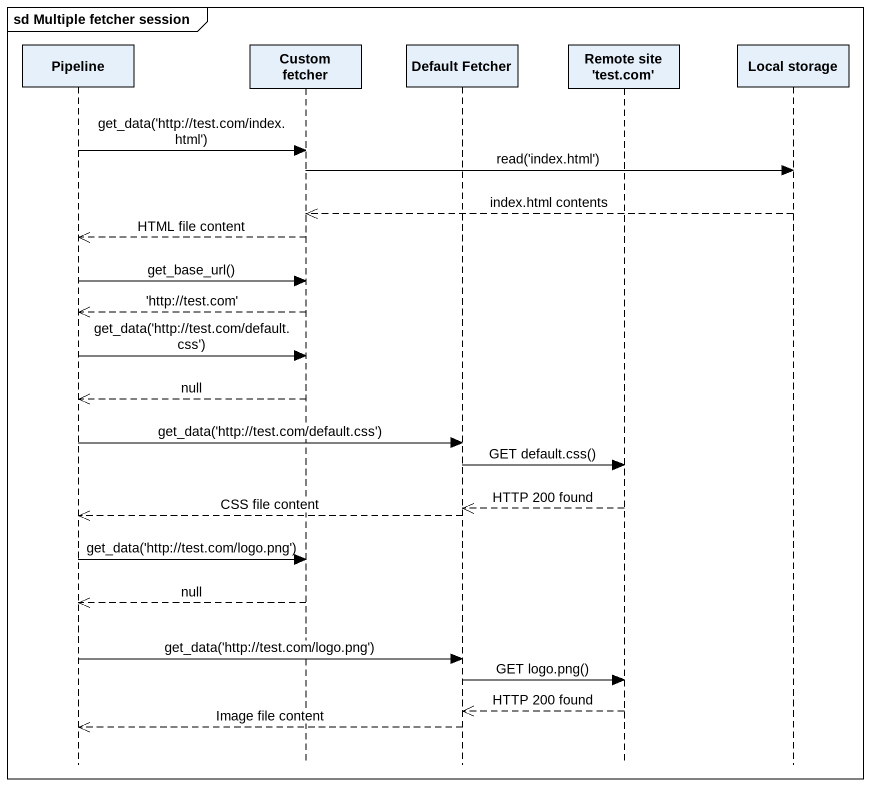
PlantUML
@startuml
mainframe sd Multiple fetcher session
hide footbox
participant Pipeline
participant "Custom fetcher" as Custom_fetcher
participant "Default Fetcher" as Default_Fetcher
participant "Remote site 'test.com'" as Remote_site_test_com
participant "Local storage" as Local_storage

Pipeline -> Custom_fetcher : get_data('http://test.com/index.html')
Custom_fetcher -> Local_storage : read('index.html')
Local_storage -->> Custom_fetcher : index.html contents
Custom_fetcher -->> Pipeline : HTML file content
Pipeline -> Custom_fetcher : get_base_url()
Custom_fetcher -->> Pipeline : 'http://test.com'
Pipeline -> Custom_fetcher : get_data('http://test.com/default.css')
Custom_fetcher -->> Pipeline : null
Pipeline -> Default_Fetcher : get_data('http://test.com/default.css')
Default_Fetcher -> Remote_site_test_com : GET default.css()
Remote_site_test_com -->> Default_Fetcher : HTTP 200 found
Default_Fetcher -->> Pipeline : CSS file content
Pipeline -> Custom_fetcher : get_data('http://test.com/logo.png')
Custom_fetcher -->> Pipeline : null
Pipeline -> Default_Fetcher : get_data('http://test.com/logo.png')
Default_Fetcher -> Remote_site_test_com : GET logo.png()
Remote_site_test_com -->> Default_Fetcher : HTTP 200 found
Default_Fetcher -->> Pipeline : Image file content
@enduml
